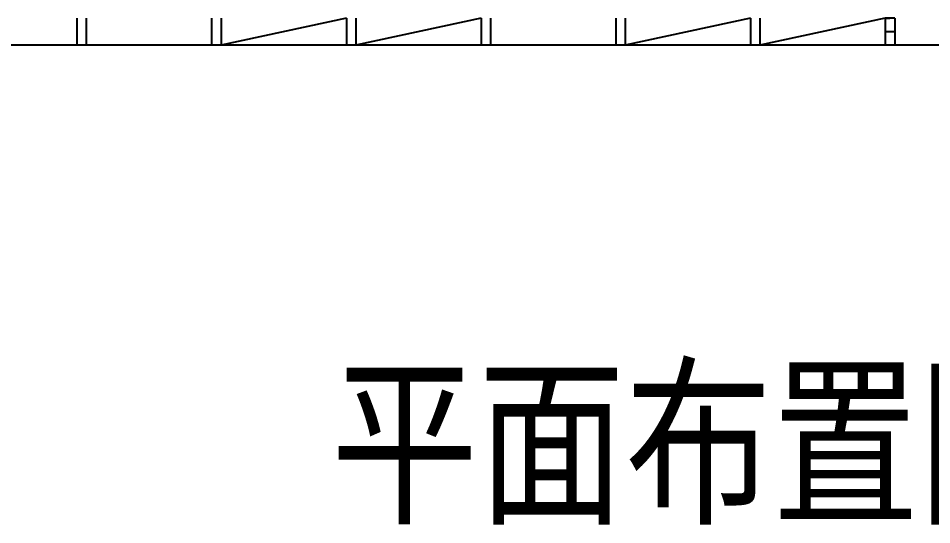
# Model space of a CAD drawing. Header units: millimetres. Extents: x 561810 to 956823, y -438984 to -391712.
# Drawn here: x 574510 to 581290, y -418561 to -414803 of the extents above; entities that cross this region are included whole.
import ezdxf

# ---------------------------------------------------------------- set-up
doc = ezdxf.new("R2010")
doc.units = ezdxf.units.MM
doc.header["$LTSCALE"] = 10
doc.header["$MEASUREMENT"] = 0
doc.layers.get('0').update_dxf_attribs({"linetype": 'CONTINUOUS'})
doc.layers.add('WINDOW', color=4, linetype='CONTINUOUS')
doc.layers.add('填充', color=8, linetype='CONTINUOUS')
doc.styles.add('12', font='', dxfattribs={"width": 0.8})
doc.styles.get('12').set_extended_font_data('SimSun')

msp = doc.modelspace()

# ---------------------------------------------------------------- linework, layer by layer
at = {"color": 1}
for p, q in [((574944.9, -414802.8), (574944.9, -415002.8)), ((575014.9, -414802.8), (575014.9, -415002.8)), ((575944.9, -414802.8), (575944.9, -415002.8)), ((576014.9, -414802.8), (576014.9, -415002.8)), ((576944.9, -414802.8), (576014.9, -415002.8)), ((576944.9, -414802.8), (576944.9, -415002.8)), ((577014.9, -414802.8), (577014.9, -415002.8)), ((577944.9, -414802.8), (577014.9, -415002.8)), ((577944.9, -414802.8), (577944.9, -415002.8)), ((578014.9, -414802.8), (578014.9, -415002.8)), ((578944.9, -414802.8), (578944.9, -415002.8)), ((579014.9, -414802.8), (579014.9, -415002.8)), ((579944.9, -414802.8), (579014.9, -415002.8)), ((579944.9, -414802.8), (579944.9, -415002.8)), ((580014.9, -414802.8), (580014.9, -415002.8)), ((580944.9, -414802.8), (580014.9, -415002.8)), ((580944.9, -414802.8), (580944.9, -415002.8)), ((581014.9, -414802.8), (580944.9, -414802.8)), ((580944.9, -414802.8), (580979.9, -414802.8)), ((581014.9, -414802.8), (581014.9, -415002.8)), ((581014.9, -414902.8), (580944.9, -414902.8))]:
    msp.add_line(p, q, dxfattribs=at)
at = {"layer": 'WINDOW'}
msp.add_line((599129.9, -415002.8), (561809.9, -415002.8), dxfattribs=at)

# ---------------------------------------------------------------- texts
at = {"layer": '填充', "color": 142, "ltscale": 0.01, "style": '12', "width": 0.8}
msp.add_text('平面布置图', height=1000, dxfattribs=at).set_placement((576831.7, -418450.5))

doc.saveas('drawing.dxf')
